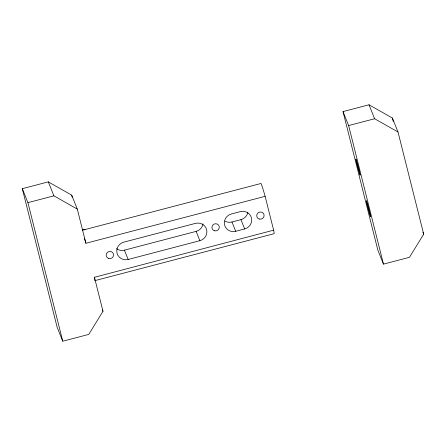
<?xml version="1.0" encoding="UTF-8"?>
<svg xmlns="http://www.w3.org/2000/svg" width="446" height="446" viewBox="0 0 446 446"><rect width="100%" height="100%" fill="white"/><g stroke="black" fill="none" stroke-linecap="round" stroke-linejoin="round"><path stroke-width="0.67" d="M94.396 277.117L102.993 311.291L88.743 334.411L62.752 341.218L57.138 327.252L22.3 188.68L48.291 181.873L71.683 195.131L77.297 209.096L85.888 243.271L265.13 196.329L273.677 230.348A25.957 0.914 75.3 0 1 274.078 233.704L94.842 280.651A25.957 0.914 75.3 0 0 94.435 277.295L273.638 230.169M423.7 234.178L409.461 257.32L383.471 264.127L377.857 250.161L343.013 111.589L369.004 104.782L392.396 118.045L398.01 132.005L423.7 234.178L422.936 232.271M22.3 188.68L27.914 202.646L53.905 195.839L77.297 209.096M343.013 111.589L348.627 125.555L374.618 118.748L398.01 132.005M82.382 230.253L260.949 183.484A25.957 0.914 75.3 0 1 265.052 196.056L265.13 196.329M116.467 248.628A9.271 8.926 -21.9 0 0 124.428 250.156L196.123 231.379A9.271 8.926 -21.9 0 0 203.058 223.864M224.996 221.11A9.271 8.926 -21.9 0 0 231.97 221.985L240.935 219.638A9.271 8.926 -21.9 0 0 247.87 212.123M128.169 259.466L199.864 240.689A9.271 8.926 -21.9 0 0 206.649 229.679A9.271 8.926 -21.9 0 0 195.51 223.368L123.815 242.145A9.271 8.926 -21.9 0 0 117.03 253.15A9.271 8.926 -21.9 0 0 128.169 259.466L124.428 250.156M235.717 231.296L244.676 228.949A9.271 8.926 -21.9 0 0 251.46 217.943A9.271 8.926 -21.9 0 0 240.322 211.627L231.357 213.974A9.271 8.926 -21.9 0 0 224.572 224.985A9.271 8.926 -21.9 0 0 235.717 231.296L231.97 221.985M82.337 229.506L85.08 229.762M369.004 104.782L374.618 118.748M240.935 219.638L244.676 228.949M196.123 231.379L199.864 240.689M102.48 310.02L102.993 311.291M48.291 181.873L53.905 195.839M85.888 243.271L85.816 242.998A25.957 0.914 75.3 0 0 84.478 238.381M392.396 118.045L393.244 121.401M348.627 125.555L383.471 264.127M71.683 195.131L72.191 197.143M27.914 202.646L62.752 341.218M259.382 219.064A3.707 3.568 -21.9 0 0 264.01 214.654A3.707 3.568 -21.9 0 0 257.877 213.065A3.707 3.568 -21.9 0 0 259.382 219.064M214.576 230.799A3.707 3.568 -21.9 0 0 219.198 226.395A3.707 3.568 -21.9 0 0 213.065 224.801A3.707 3.568 -21.9 0 0 214.576 230.799M108.824 258.502A3.707 3.568 -21.9 0 0 113.446 254.092A3.707 3.568 -21.9 0 0 107.313 252.497A3.707 3.568 -21.9 0 0 108.824 258.502M367.147 204.602A8.346 0.295 75.3 0 0 370.581 216.717A8.346 0.295 75.3 0 0 367.677 204.614A8.346 0.295 75.3 0 0 367.147 204.602M356.694 163.035A8.346 0.295 75.3 0 0 360.128 175.144A8.346 0.295 75.3 0 0 357.224 163.041A8.346 0.295 75.3 0 0 356.694 163.035"/></g></svg>
